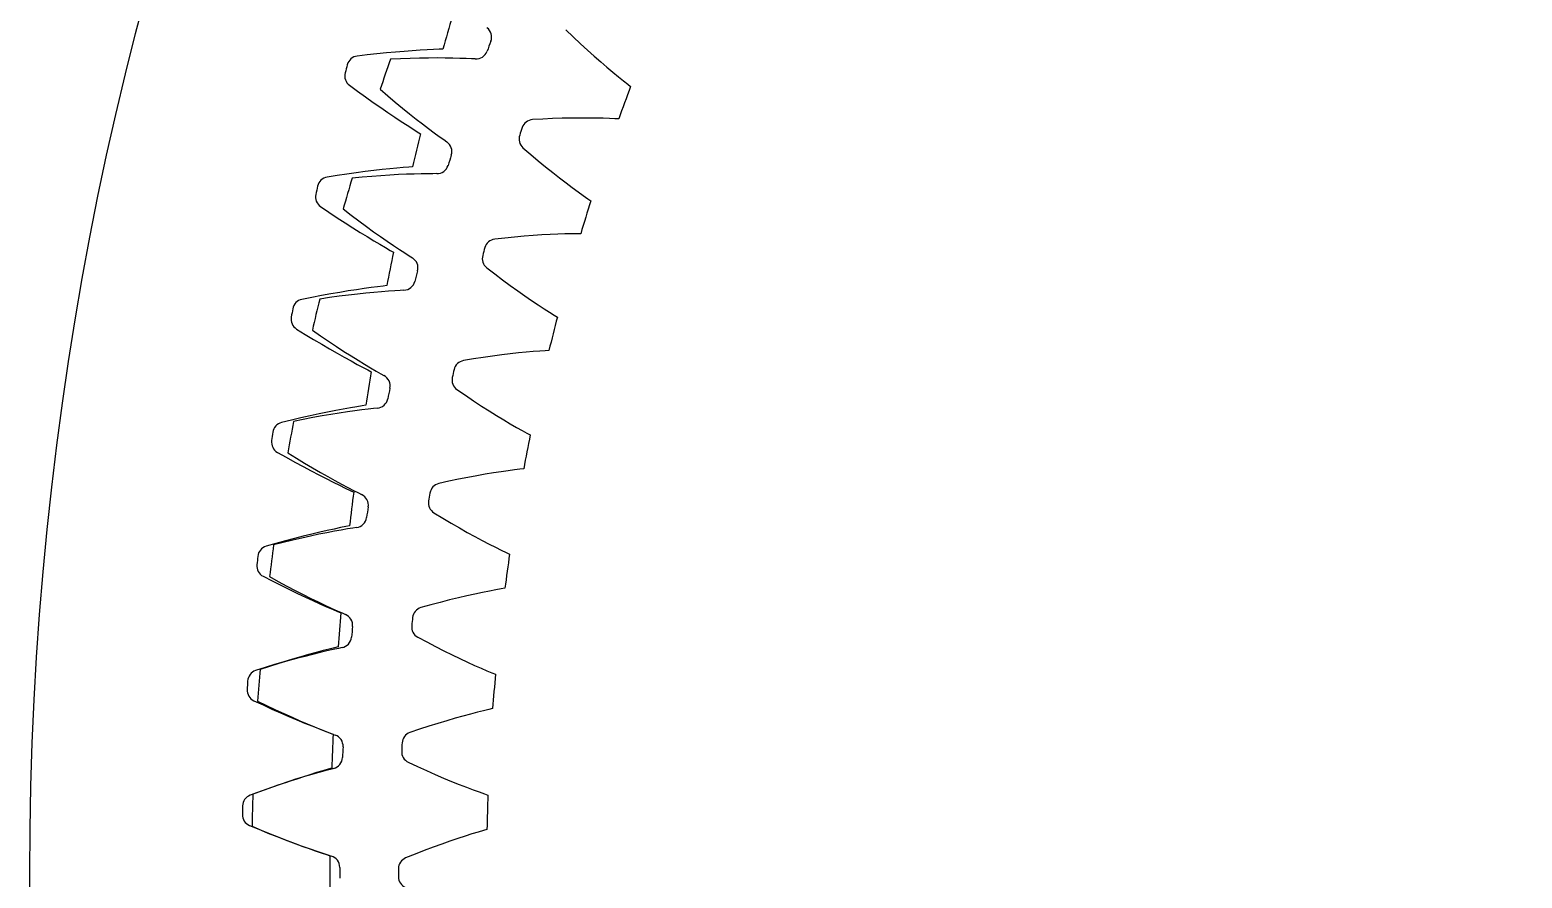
# Model space of a CAD drawing. Header units: millimetres. Extents: x -128 to 128, y -128 to 128.
# Drawn here: x -128.5 to -71.3, y -0.2 to 32.3 of the extents above; entities that cross this region are included whole.
import ezdxf

# ---------------------------------------------------------------- set-up
doc = ezdxf.new("R2010")
doc.units = ezdxf.units.MM

msp = doc.modelspace()

# ---------------------------------------------------------------- linework, layer by layer
at = {"layer": 'fixed_ring'}
for p, q in [((-113.843994, 31.459206), (-114.158617, 31.435799)), ((-113.548355, 31.478894), (-113.843994, 31.459206)), ((-113.274762, 31.495082), (-113.548355, 31.478894)), ((-113.028034, 31.507972), (-113.274762, 31.495082)), ((-112.817235, 31.517678), (-113.028034, 31.507972)), ((-112.673255, 31.523604), (-112.817235, 31.517678)), ((-115.571177, 31.300773), (-115.956753, 31.256751)), ((-115.197485, 31.341134), (-115.571177, 31.300773)), ((-114.836786, 31.376965), (-115.197485, 31.341134)), ((-114.490081, 31.408454), (-114.836786, 31.376965)), ((-114.158617, 31.435799), (-114.490081, 31.408454)), ((-116.25218, 30.139404), (-115.938749, 29.910564)), ((-115.938749, 29.910564), (-115.633839, 29.69078)), ((-115.633839, 29.69078), (-115.337986, 29.481356)), ((-115.337986, 29.481356), (-115.052152, 29.282624)), ((-115.052152, 29.282624), (-114.777519, 29.095027)), ((-114.777519, 29.095027), (-114.515579, 28.919175)), ((-114.515579, 28.919175), (-114.268305, 28.755941)), ((-114.268305, 28.755941), (-114.038466, 28.606646)), ((-114.038466, 28.606646), (-113.830351, 28.473495)), ((-113.830351, 28.473495), (-113.651897, 28.36087)), ((-113.651897, 28.36087), (-113.529661, 28.284557)), ((-115.318141, 26.872397), (-115.648256, 26.831896)), ((-115.004697, 26.908294), (-115.318141, 26.872397)), ((-114.710074, 26.93972), (-115.004697, 26.908294)), ((-114.437342, 26.966772), (-114.710074, 26.93972)), ((-114.191321, 26.989461), (-114.437342, 26.966772)), ((-113.981075, 27.00754), (-114.191321, 26.989461)), ((-113.837444, 27.019185), (-113.981075, 27.00754)), ((-116.724216, 26.68132), (-117.107736, 26.622003)), ((-116.352424, 26.736505), (-116.724216, 26.68132)), ((-115.993434, 26.786648), (-116.352424, 26.736505)), ((-115.648256, 26.831896), (-115.993434, 26.786648)), ((-117.358508, 25.493794), (-117.036228, 25.277596)), ((-117.036228, 25.277596), (-116.722821, 25.070108)), ((-116.722821, 25.070108), (-116.418875, 24.872612)), ((-116.418875, 24.872612), (-116.125366, 24.6854)), ((-116.125366, 24.6854), (-115.843492, 24.50887)), ((-115.843492, 24.50887), (-115.574768, 24.343572)), ((-115.574768, 24.343572), (-115.3212, 24.190297)), ((-115.3212, 24.190297), (-115.085608, 24.050257)), ((-115.085608, 24.050257), (-114.872364, 23.925486)), ((-114.872364, 23.925486), (-114.689572, 23.820045)), ((-114.689572, 23.820045), (-114.564399, 23.748651)), ((-115.983554, 22.314835), (-116.295323, 22.266504)), ((-115.690413, 22.357949), (-115.983554, 22.314835)), ((-115.418972, 22.395822), (-115.690413, 22.357949)), ((-115.174048, 22.428274), (-115.418972, 22.395822)), ((-114.964686, 22.454697), (-115.174048, 22.428274)), ((-114.821632, 22.472044), (-114.964686, 22.454697)), ((-117.69269, 22.019677), (-118.073549, 21.94516)), ((-117.323386, 22.0896), (-117.69269, 22.019677)), ((-116.966673, 22.153976), (-117.323386, 22.0896)), ((-116.623566, 22.212911), (-116.966673, 22.153976)), ((-116.295323, 22.266504), (-116.623566, 22.212911)), ((-118.279269, 20.807873), (-117.948648, 20.604658)), ((-117.948648, 20.604658), (-117.62724, 20.409795)), ((-117.62724, 20.409795), (-117.315682, 20.224539)), ((-117.315682, 20.224539), (-117.014963, 20.049144)), ((-117.014963, 20.049144), (-116.726293, 19.88396)), ((-116.726293, 19.88396), (-116.45121, 19.729475)), ((-116.45121, 19.729475), (-116.191749, 19.586403)), ((-116.191749, 19.586403), (-115.950775, 19.45584)), ((-115.950775, 19.45584), (-115.732739, 19.339645)), ((-115.732739, 19.339645), (-115.545901, 19.241555)), ((-115.545901, 19.241555), (-115.417988, 19.175194)), ((-116.487822, 17.740825), (-116.779017, 17.68609)), ((-116.218101, 17.78946), (-116.487822, 17.740825)), ((-115.974661, 17.831624), (-116.218101, 17.78946)), ((-115.766516, 17.866349), (-115.974661, 17.831624)), ((-115.624264, 17.889369), (-115.766516, 17.866349)), ((-118.475067, 17.323217), (-118.852663, 17.233617)), ((-118.108835, 17.407767), (-118.475067, 17.323217)), ((-117.754964, 17.486274), (-118.108835, 17.407767)), ((-117.414471, 17.558803), (-117.754964, 17.486274)), ((-117.088618, 17.625403), (-117.414471, 17.558803)), ((-116.779017, 17.68609), (-117.088618, 17.625403)), ((-119.013005, 16.089051), (-118.674566, 15.899141)), ((-118.674566, 15.899141), (-118.345666, 15.71721)), ((-118.345666, 15.71721), (-118.026989, 15.544486)), ((-118.026989, 15.544486), (-117.719534, 15.381186)), ((-117.719534, 15.381186), (-117.424526, 15.227609)), ((-117.424526, 15.227609), (-117.143519, 15.084183)), ((-117.143519, 15.084183), (-116.878574, 14.951539)), ((-116.878574, 14.951539), (-116.6326, 14.83066)), ((-116.6326, 14.83066), (-116.410117, 14.723225)), ((-116.410117, 14.723225), (-116.219527, 14.63264)), ((-116.219527, 14.63264), (-116.089077, 14.571417)), ((-116.833466, 13.154969), (-117.10104, 13.095649)), ((-116.591894, 13.206778), (-116.833466, 13.154969)), ((-116.385294, 13.249751), (-116.591894, 13.206778)), ((-116.24407, 13.278408), (-116.385294, 13.249751)), ((-119.070111, 12.599366), (-119.443846, 12.494824)), ((-118.70753, 12.698409), (-119.070111, 12.599366)), ((-118.35706, 12.790922), (-118.70753, 12.698409)), ((-118.01972, 12.876931), (-118.35706, 12.790922)), ((-117.696772, 12.956433), (-118.01972, 12.876931)), ((-117.389828, 13.029381), (-117.696772, 12.956433)), ((-117.10104, 13.095649), (-117.389828, 13.029381)), ((-119.558558, 11.344789), (-119.212836, 11.168484)), ((-119.212836, 11.168484), (-118.876963, 10.999773)), ((-118.876963, 10.999773), (-118.551671, 10.839855)), ((-118.551671, 10.839855), (-118.237967, 10.688907)), ((-118.237967, 10.688907), (-117.937086, 10.54718)), ((-117.937086, 10.54718), (-117.650599, 10.415039)), ((-117.650599, 10.415039), (-117.380591, 10.293033)), ((-117.380591, 10.293033), (-117.130006, 10.182029)), ((-117.130006, 10.182029), (-116.903427, 10.083524)), ((-116.903427, 10.083524), (-116.709386, 10.000588)), ((-116.709386, 10.000588), (-116.576605, 9.9446)), ((-116.820043, 8.612202), (-117.024772, 8.561049)), ((-116.680071, 8.646451), (-116.820043, 8.612202)), ((-118.772009, 8.075345), (-119.118524, 7.968972)), ((-118.438355, 8.174697), (-118.772009, 8.075345)), ((-118.118823, 8.266976), (-118.438355, 8.174697)), ((-117.815022, 8.352069), (-118.118823, 8.266976)), ((-117.529097, 8.429766), (-117.815022, 8.352069)), ((-117.264093, 8.499677), (-117.529097, 8.429766)), ((-117.024772, 8.561049), (-117.264093, 8.499677)), ((-119.476881, 7.855592), (-119.846164, 7.736275)), ((-119.118524, 7.968972), (-119.476881, 7.855592)), ((-119.915064, 6.582588), (-119.562606, 6.420167)), ((-119.562606, 6.420167), (-119.220291, 6.264942)), ((-119.220291, 6.264942), (-118.888899, 6.118084)), ((-118.888899, 6.118084), (-118.569442, 5.979727)), ((-118.569442, 5.979727), (-118.263164, 5.850074)), ((-118.263164, 5.850074), (-117.97165, 5.729427)), ((-117.97165, 5.729427), (-117.697004, 5.618252)), ((-117.697004, 5.618252), (-117.442204, 5.517298)), ((-117.442204, 5.517298), (-117.211889, 5.427879)), ((-117.211889, 5.427879), (-117.014704, 5.352723)), ((-117.014704, 5.352723), (-116.879802, 5.302058)), ((-118.669715, 3.459538), (-118.999155, 3.347)), ((-118.354105, 3.564447), (-118.669715, 3.459538)), ((-118.053927, 3.661552), (-118.354105, 3.564447)), ((-117.771316, 3.750555), (-118.053927, 3.661552)), ((-117.509301, 3.830946), (-117.771316, 3.750555)), ((-117.272609, 3.901783), (-117.509301, 3.830946)), ((-117.070076, 3.961035), (-117.272609, 3.901783)), ((-116.931576, 4.000822), (-117.070076, 3.961035)), ((-119.694733, 3.099397), (-120.058981, 2.965493)), ((-119.341167, 3.226934), (-119.694733, 3.099397)), ((-118.999155, 3.347), (-119.341167, 3.226934)), ((-120.081959, 1.809979), (-119.723323, 1.661699)), ((-119.723323, 1.661699), (-119.375107, 1.520206)), ((-119.375107, 1.520206), (-119.038139, 1.386638)), ((-119.038139, 1.386638), (-118.713434, 1.261091)), ((-118.713434, 1.261091), (-118.402243, 1.143717)), ((-118.402243, 1.143717), (-118.106163, 1.034756)), ((-118.106163, 1.034756), (-117.827315, 0.934588)), ((-117.827315, 0.934588), (-117.568703, 0.843843)), ((-117.568703, 0.843843), (-117.335015, 0.763652)), ((-117.335015, 0.763652), (-117.134997, 0.696395)), ((-117.134997, 0.696395), (-116.998188, 0.651133))]:
    msp.add_line(p, q, dxfattribs=at)
for centre, radius, start, end in [((0, 0), 117, 163.731767, 164.369499), ((0, 0), 120.375, 165.112982, 165.266765), ((-115.899635, 30.81039), 0.45, 97.29207, 165.112982), ((-115.981913, 30.499204), 0.45, 165.266765, 233.087677), ((0, 0), 117, 166.010248, 166.64798), ((-117.032919, 26.178266), 0.45, 99.570551, 167.391463), ((-117.10276, 25.864054), 0.45, 167.545246, 235.366158), ((0, 0), 120.375, 167.391463, 167.545246), ((0, 0), 117, 168.288729, 168.926461), ((-117.981149, 21.504748), 0.45, 101.849032, 169.669944), ((-118.038443, 21.188009), 0.45, 169.823727, 237.644639), ((0, 0), 120.375, 169.669944, 169.823727), ((0, 0), 117, 170.56721, 171.204942), ((-118.742826, 16.797227), 0.45, 104.127513, 171.948425), ((0, 0), 120.375, 171.948425, 172.102208), ((-118.787482, 16.47846), 0.45, 172.102208, 239.92312), ((0, 0), 117, 172.845691, 173.483423), ((0, 0), 120.375, 174.226906, 174.380689), ((-119.316747, 12.063146), 0.45, 106.405994, 174.226906), ((-119.348695, 11.742856), 0.45, 174.380689, 242.201601), ((0, 0), 117, 175.124172, 175.761904), ((-119.702004, 7.309991), 0.45, 108.684475, 176.505387), ((-119.721192, 6.988684), 0.45, 176.65917, 244.480082), ((0, 0), 120.375, 176.505387, 176.65917), ((0, 0), 117, 177.402653, 178.040385), ((-119.897987, 2.545277), 0.45, 110.962956, 178.783868), ((0, 0), 120.375, 178.783868, 178.937651), ((-119.904386, 2.223461), 0.45, 178.937651, 246.758563), ((0, 0), 117, 179.681134, 180.318866)]:
    msp.add_arc(centre, radius, start, end, dxfattribs=at)
at = {"layer": 'outer'}
msp.add_circle((0, 0), 128.494929, dxfattribs=at)
at = {"layer": 'thin_ring_external'}
for p, q in [((-114.295002, 31.153841), (-114.678599, 31.135918)), ((-113.923986, 31.167138), (-114.295002, 31.153841)), ((-113.566344, 31.176097), (-113.923986, 31.167138)), ((-113.223037, 31.181038), (-113.566344, 31.176097)), ((-112.89526, 31.182314), (-113.223037, 31.181038)), ((-112.584551, 31.180333), (-112.89526, 31.182314)), ((-112.292975, 31.175565), (-112.584551, 31.180333)), ((-112.023489, 31.168581), (-112.292975, 31.175565)), ((-111.780761, 31.16011), (-112.023489, 31.168581)), ((-111.573612, 31.151202), (-111.780761, 31.16011)), ((-111.431471, 31.146351), (-111.573612, 31.151202)), ((-115.076378, 29.982279), (-114.785347, 29.731742)), ((-114.785347, 29.731742), (-114.501372, 29.492602)), ((-114.501372, 29.492602), (-114.225256, 29.26512)), ((-114.225256, 29.26512), (-113.957951, 29.049639)), ((-113.957951, 29.049639), (-113.700619, 28.846614)), ((-113.700619, 28.846614), (-113.454718, 28.656674)), ((-113.454718, 28.656674), (-113.222167, 28.480721)), ((-113.222167, 28.480721), (-113.005646, 28.320128)), ((-113.005646, 28.320128), (-112.809281, 28.177197)), ((-112.809281, 28.177197), (-112.640664, 28.05654)), ((-112.640664, 28.05654), (-112.52574, 27.972754)), ((-115.770886, 26.617572), (-116.153067, 26.580086)), ((-115.401033, 26.649796), (-115.770886, 26.617572)), ((-115.044315, 26.677006), (-115.401033, 26.649796)), ((-114.701708, 26.699469), (-115.044315, 26.677006)), ((-114.374424, 26.71748), (-114.701708, 26.699469)), ((-114.064019, 26.731366), (-114.374424, 26.71748)), ((-113.77258, 26.741493), (-114.064019, 26.731366)), ((-113.503088, 26.748278), (-113.77258, 26.741493)), ((-113.260245, 26.752212), (-113.503088, 26.748278)), ((-113.052911, 26.753893), (-113.260245, 26.752212)), ((-112.910708, 26.756306), (-113.052911, 26.753893)), ((-116.491422, 25.407641), (-116.187978, 25.172291)), ((-116.187978, 25.172291), (-115.892163, 24.947963)), ((-115.892163, 24.947963), (-115.604792, 24.734877)), ((-115.604792, 24.734877), (-115.326833, 24.533325)), ((-115.326833, 24.533325), (-115.05947, 24.343705)), ((-115.05947, 24.343705), (-114.804191, 24.166569)), ((-114.804191, 24.166569), (-114.56296, 24.002719)), ((-114.56296, 24.002719), (-114.338521, 23.853391)), ((-114.338521, 23.853391), (-114.135114, 23.720674)), ((-114.135114, 23.720674), (-113.960556, 23.608783)), ((-113.960556, 23.608783), (-113.841503, 23.530975)), ((-114.163857, 22.296457), (-114.305751, 22.286786)), ((-117.01322, 22.011862), (-117.392989, 21.95491)), ((-116.645495, 22.062928), (-117.01322, 22.011862)), ((-116.290631, 22.108316), (-116.645495, 22.062928)), ((-115.949618, 22.148244), (-116.290631, 22.108316)), ((-115.623681, 22.182943), (-115.949618, 22.148244)), ((-115.31439, 22.212661), (-115.623681, 22.182943)), ((-115.023848, 22.237655), (-115.31439, 22.212661)), ((-114.755055, 22.258192), (-115.023848, 22.237655)), ((-114.512729, 22.274521), (-114.755055, 22.258192)), ((-114.305751, 22.286786), (-114.512729, 22.274521)), ((-117.671037, 20.766718), (-117.355971, 20.547169)), ((-117.355971, 20.547169), (-117.049088, 20.338238)), ((-117.049088, 20.338238), (-116.751211, 20.140103)), ((-116.751211, 20.140103), (-116.463324, 19.953007)), ((-116.463324, 19.953007), (-116.186627, 19.777285)), ((-116.186627, 19.777285), (-115.922637, 19.613415)), ((-115.922637, 19.613415), (-115.673354, 19.462097)), ((-115.673354, 19.462097), (-115.441583, 19.324423)), ((-115.441583, 19.324423), (-115.231664, 19.202265)), ((-115.231664, 19.202265), (-115.051621, 19.099434)), ((-115.051621, 19.099434), (-114.928751, 19.027806)), ((-115.534945, 17.738718), (-115.776121, 17.710037)), ((-115.328864, 17.761535), (-115.534945, 17.738718)), ((-115.187649, 17.778438), (-115.328864, 17.761535)), ((-118.018763, 17.348724), (-118.395129, 17.272456)), ((-117.654125, 17.418501), (-118.018763, 17.348724)), ((-117.302042, 17.481949), (-117.654125, 17.418501)), ((-116.963513, 17.539237), (-117.302042, 17.481949)), ((-116.639773, 17.590534), (-116.963513, 17.539237)), ((-116.332402, 17.636005), (-116.639773, 17.590534)), ((-116.043515, 17.675802), (-116.332402, 17.636005)), ((-115.776121, 17.710037), (-116.043515, 17.675802)), ((-118.612144, 16.071616), (-118.286279, 15.868441)), ((-118.286279, 15.868441), (-117.969128, 15.675452)), ((-117.969128, 15.675452), (-117.661523, 15.492785)), ((-117.661523, 15.492785), (-117.364458, 15.320633)), ((-117.364458, 15.320633), (-117.07915, 15.15927)), ((-117.07915, 15.15927), (-116.807137, 15.009093)), ((-116.807137, 15.009093), (-116.550452, 14.8707)), ((-116.550452, 14.8707), (-116.311954, 14.745041)), ((-116.311954, 14.745041), (-116.096072, 14.63376)), ((-116.096072, 14.63376), (-115.911012, 14.540256)), ((-115.911012, 14.540256), (-115.784645, 14.474996)), ((-116.324227, 13.156636), (-116.563625, 13.115678)), ((-116.11958, 13.189947), (-116.324227, 13.156636)), ((-115.979412, 13.214038), (-116.11958, 13.189947)), ((-118.784892, 12.640326), (-119.156873, 12.54494)), ((-118.424293, 12.728631), (-118.784892, 12.640326)), ((-118.075909, 12.809974), (-118.424293, 12.728631)), ((-117.740746, 12.884472), (-118.075909, 12.809974)), ((-117.420047, 12.952232), (-117.740746, 12.884472)), ((-117.1154, 13.013339), (-117.420047, 12.952232)), ((-116.828922, 13.067835), (-117.1154, 13.013339)), ((-116.563625, 13.115678), (-116.828922, 13.067835)), ((-119.312289, 11.334586), (-118.976475, 11.148315)), ((-118.976475, 11.148315), (-118.649884, 10.971771)), ((-118.649884, 10.971771), (-118.333353, 10.805049)), ((-118.333353, 10.805049), (-118.027885, 10.64829)), ((-118.027885, 10.64829), (-117.734709, 10.501705)), ((-117.734709, 10.501705), (-117.455383, 10.365613)), ((-117.455383, 10.365613), (-117.191967, 10.240507)), ((-117.191967, 10.240507), (-116.947364, 10.12719)), ((-116.947364, 10.12719), (-116.726081, 10.027078)), ((-116.726081, 10.027078), (-116.536489, 9.943145)), ((-116.536489, 9.943145), (-116.406955, 9.884422)), ((-116.675837, 8.583947), (-116.878516, 8.540231)), ((-116.537082, 8.615164), (-116.675837, 8.583947)), ((-118.953988, 8.005553), (-119.309608, 7.898951)), ((-118.610212, 8.104578), (-118.953988, 8.005553)), ((-118.27929, 8.196094), (-118.610212, 8.104578)), ((-117.96247, 8.28014), (-118.27929, 8.196094)), ((-117.66134, 8.356722), (-117.96247, 8.28014)), ((-117.378018, 8.425775), (-117.66134, 8.356722)), ((-117.11551, 8.487102), (-117.378018, 8.425775)), ((-116.878516, 8.540231), (-117.11551, 8.487102)), ((-119.309608, 7.898951), (-119.676233, 7.784696)), ((-119.769645, 6.567985), (-119.424759, 6.399104)), ((-119.424759, 6.399104), (-119.089578, 6.239466)), ((-119.089578, 6.239466), (-118.764947, 6.089124)), ((-118.764947, 6.089124), (-118.451874, 5.948166)), ((-118.451874, 5.948166), (-118.151596, 5.816742)), ((-118.151596, 5.816742), (-117.865685, 5.695091)), ((-117.865685, 5.695091), (-117.596225, 5.583598)), ((-117.596225, 5.583598), (-117.346155, 5.482918)), ((-117.346155, 5.482918), (-117.120049, 5.394235)), ((-117.120049, 5.394235), (-116.926418, 5.320093)), ((-116.926418, 5.320093), (-116.794054, 5.26806)), ((-118.577741, 3.486332), (-118.903558, 3.378039)), ((-118.265625, 3.586446), (-118.577741, 3.486332)), ((-117.968798, 3.678304), (-118.265625, 3.586446)), ((-117.689372, 3.761733), (-117.968798, 3.678304)), ((-117.430338, 3.836384), (-117.689372, 3.761733)), ((-117.196366, 3.901544), (-117.430338, 3.836384)), ((-116.996183, 3.955553), (-117.196366, 3.901544)), ((-116.859203, 3.993814), (-116.996183, 3.955553)), ((-119.591543, 3.136969), (-119.951855, 3.004142)), ((-119.241829, 3.261589), (-119.591543, 3.136969)), ((-118.903558, 3.378039), (-119.241829, 3.261589)), ((-119.98302, 1.784249), (-119.629959, 1.633198)), ((-119.629959, 1.633198), (-119.287065, 1.490883)), ((-119.287065, 1.490883), (-118.955181, 1.357313)), ((-118.955181, 1.357313), (-118.635319, 1.232525)), ((-118.635319, 1.232525), (-118.328722, 1.116605)), ((-118.328722, 1.116605), (-118.036973, 1.00971)), ((-118.036973, 1.00971), (-117.762171, 0.912122)), ((-117.762171, 0.912122), (-117.507286, 0.824342)), ((-117.507286, 0.824342), (-117.276947, 0.74732)), ((-117.276947, 0.74732), (-117.079783, 0.683161)), ((-117.079783, 0.683161), (-116.944935, 0.637955))]:
    msp.add_line(p, q, dxfattribs=at)
for centre, radius, start, end in [((-111.257315, 31.983386), 0.45, 339.381555, 52.743515), ((-26.25, 0), 90.375, 159.381555, 159.642836), ((-26.25, 0), 93.75, 160.602714, 161.348506), ((-111.402282, 31.595403), 0.45, 266.280875, 339.642836), ((-112.779519, 27.601141), 0.45, 342.308384, 55.670344), ((-26.25, 0), 90.375, 162.308384, 162.569665), ((-112.904486, 27.206263), 0.45, 269.207705, 342.569665), ((-26.25, 0), 93.75, 163.529543, 164.275335), ((-114.075977, 23.146889), 0.45, 345.235213, 58.597173), ((-26.25, 0), 90.375, 165.235213, 165.496494), ((-114.180618, 22.746144), 0.45, 272.134534, 345.496494), ((-26.25, 0), 93.75, 166.456372, 167.202165), ((-115.143307, 18.632248), 0.45, 348.162042, 61.524003), ((-26.25, 0), 90.375, 168.162042, 168.423323), ((-115.227349, 18.226684), 0.45, 275.061363, 348.423323), ((-26.25, 0), 93.75, 169.383201, 170.128994), ((-115.978724, 14.068999), 0.45, 351.088872, 64.450832), ((-26.25, 0), 90.375, 171.088872, 171.350153), ((-116.041948, 13.659672), 0.45, 277.988193, 351.350153), ((-26.25, 0), 93.75, 172.310031, 173.055823), ((-116.580049, 9.469044), 0.45, 354.015701, 67.377661), ((-26.25, 0), 90.375, 174.015701, 174.276982), ((-116.622291, 9.057023), 0.45, 280.915022, 354.276982), ((-26.25, 0), 93.75, 175.23686, 175.982652), ((-116.945714, 4.844387), 0.45, 356.94253, 70.30449), ((-26.25, 0), 90.375, 176.94253, 177.203811), ((-116.966862, 4.430746), 0.45, 283.841851, 357.203811), ((-26.25, 0), 93.75, 178.163689, 178.909482), ((-117.074764, 0.20709), 0.45, 359.86936, 73.23132), ((-26.25, 0), 90.375, 179.86936, 180.13064)]:
    msp.add_arc(centre, radius, start, end, dxfattribs=at)
at = {"layer": 'thin_ring_internal'}
for p, q in [((-107.964608, 32.257802), (-107.682436, 31.988003)), ((-107.682436, 31.988003), (-107.407186, 31.729188)), ((-107.407186, 31.729188), (-107.139156, 31.482951)), ((-107.139156, 31.482951), (-106.879307, 31.249671)), ((-106.879307, 31.249671), (-106.628806, 31.029851)), ((-106.628806, 31.029851), (-106.389114, 30.82418)), ((-106.389114, 30.82418), (-106.162146, 30.633642)), ((-106.162146, 30.633642), (-105.95057, 30.459731)), ((-105.95057, 30.459731), (-105.758475, 30.304949)), ((-105.758475, 30.304949), (-105.593361, 30.17429)), ((-105.593361, 30.17429), (-105.48005, 30.085906)), ((-108.848241, 28.844491), (-109.238099, 28.82392)), ((-108.470793, 28.861245), (-108.848241, 28.844491)), ((-108.10702, 28.873172), (-108.470793, 28.861245)), ((-107.757899, 28.880609), (-108.10702, 28.873172)), ((-107.424641, 28.883936), (-107.757899, 28.880609)), ((-107.108804, 28.883583), (-107.424641, 28.883936)), ((-106.812482, 28.880054), (-107.108804, 28.883583)), ((-106.538672, 28.873954), (-106.812482, 28.880054)), ((-106.292104, 28.866054), (-106.538672, 28.873954)), ((-106.081723, 28.857456), (-106.292104, 28.866054)), ((-105.938182, 28.850584), (-106.081723, 28.857456)), ((-109.604247, 27.747297), (-109.307763, 27.493309)), ((-109.307763, 27.493309), (-109.01879, 27.249912)), ((-109.01879, 27.249912), (-108.737713, 27.018679)), ((-108.737713, 27.018679), (-108.465513, 26.799937)), ((-108.465513, 26.799937), (-108.20338, 26.594125)), ((-108.20338, 26.594125), (-107.952815, 26.40185)), ((-107.952815, 26.40185), (-107.715781, 26.223991)), ((-107.715781, 26.223991), (-107.495023, 26.061894)), ((-107.495023, 26.061894), (-107.294762, 25.917832)), ((-107.294762, 25.917832), (-107.12276, 25.796385)), ((-107.12276, 25.796385), (-107.004791, 25.714321)), ((-110.300163, 24.290824), (-110.688316, 24.248994)), ((-109.924193, 24.328166), (-110.300163, 24.290824)), ((-109.561615, 24.35994), (-109.924193, 24.328166)), ((-109.21342, 24.386431), (-109.561615, 24.35994)), ((-108.880841, 24.407952), (-109.21342, 24.386431)), ((-108.565457, 24.424847), (-108.880841, 24.407952)), ((-108.269384, 24.437506), (-108.565457, 24.424847)), ((-107.995649, 24.446367), (-108.269384, 24.437506)), ((-107.749018, 24.451943), (-107.995649, 24.446367)), ((-107.538481, 24.454848), (-107.749018, 24.451943)), ((-107.394779, 24.455824), (-107.538481, 24.454848)), ((-110.995124, 23.153982), (-110.685212, 22.916564)), ((-110.685212, 22.916564), (-110.383379, 22.689311)), ((-110.383379, 22.689311), (-110.090094, 22.473773)), ((-110.090094, 22.473773), (-109.806354, 22.270222)), ((-109.806354, 22.270222), (-109.533374, 22.079031)), ((-109.533374, 22.079031), (-109.272682, 21.900727)), ((-109.272682, 21.900727), (-109.026289, 21.736077)), ((-109.026289, 21.736077), (-108.797009, 21.586277)), ((-108.797009, 21.586277), (-108.58918, 21.453367)), ((-108.58918, 21.453367), (-108.410802, 21.341494)), ((-108.410802, 21.341494), (-108.288527, 21.265994)), ((-111.501246, 19.664664), (-111.886536, 19.6017)), ((-111.127877, 19.722481), (-111.501246, 19.664664)), ((-110.767575, 19.774008), (-111.127877, 19.722481)), ((-110.421347, 19.819474), (-110.767575, 19.774008)), ((-110.090439, 19.859125), (-110.421347, 19.819474)), ((-109.776448, 19.893218), (-110.090439, 19.859125)), ((-109.481508, 19.922026), (-109.776448, 19.893218)), ((-109.208666, 19.945822), (-109.481508, 19.922026)), ((-108.962707, 19.964859), (-109.208666, 19.945822)), ((-108.752643, 19.979256), (-108.962707, 19.964859)), ((-108.609208, 19.988078), (-108.752643, 19.979256)), ((-112.133088, 18.491567), (-111.810674, 18.271428)), ((-111.810674, 18.271428), (-111.496881, 18.060996)), ((-111.496881, 18.060996), (-111.192263, 17.861796)), ((-111.192263, 17.861796), (-110.897831, 17.674043)), ((-110.897831, 17.674043), (-110.614818, 17.498045)), ((-110.614818, 17.498045), (-110.344778, 17.334243)), ((-110.344778, 17.334243), (-110.089761, 17.183294)), ((-110.089761, 17.183294), (-109.852642, 17.046239)), ((-109.852642, 17.046239), (-109.637865, 16.924876)), ((-109.637865, 16.924876), (-109.453644, 16.822911)), ((-109.453644, 16.822911), (-109.327429, 16.754202)), ((-109.720584, 15.444039), (-109.929549, 15.418191)), ((-109.577846, 15.460681), (-109.720584, 15.444039)), ((-112.447907, 14.979817), (-112.829183, 14.895906)), ((-112.078252, 15.057937), (-112.447907, 14.979817)), ((-111.721301, 15.129063), (-112.078252, 15.057937)), ((-111.378072, 15.193369), (-111.721301, 15.129063)), ((-111.049824, 15.251031), (-111.378072, 15.193369)), ((-110.738163, 15.30222), (-111.049824, 15.251031)), ((-110.445237, 15.347091), (-110.738163, 15.30222)), ((-110.174101, 15.385752), (-110.445237, 15.347091)), ((-109.929549, 15.418191), (-110.174101, 15.385752)), ((-113.014744, 13.773966), (-112.680789, 13.571762)), ((-112.680789, 13.571762), (-112.355973, 13.378781)), ((-112.355973, 13.378781), (-112.040931, 13.196512)), ((-112.040931, 13.196512), (-111.736686, 13.025119)), ((-111.736686, 13.025119), (-111.444483, 12.864838)), ((-111.444483, 12.864838), (-111.165901, 12.716027)), ((-111.165901, 12.716027), (-110.903022, 12.57923)), ((-110.903022, 12.57923), (-110.658772, 12.455328)), ((-110.658772, 12.455328), (-110.437688, 12.345875)), ((-110.437688, 12.345875), (-110.248174, 12.254122)), ((-110.248174, 12.254122), (-110.118395, 12.192408)), ((-110.439416, 10.86273), (-110.646658, 10.82551)), ((-110.2978, 10.887142), (-110.439416, 10.86273)), ((-112.772481, 10.348454), (-113.137318, 10.250264)), ((-112.419947, 10.438967), (-112.772481, 10.348454)), ((-112.080742, 10.52192), (-112.419947, 10.438967)), ((-111.756133, 10.597421), (-112.080742, 10.52192)), ((-111.447732, 10.665554), (-111.756133, 10.597421)), ((-111.157694, 10.726354), (-111.447732, 10.665554)), ((-110.889073, 10.779764), (-111.157694, 10.726354)), ((-110.646658, 10.82551), (-110.889073, 10.779764)), ((-113.137318, 10.250264), (-113.513443, 10.145657)), ((-113.637459, 9.015258), (-113.292961, 8.831592)), ((-113.292961, 8.831592), (-112.95809, 8.656637)), ((-112.95809, 8.656637), (-112.633566, 8.491845)), ((-112.633566, 8.491845), (-112.320414, 8.337322)), ((-112.320414, 8.337322), (-112.019895, 8.193238)), ((-112.019895, 8.193238), (-111.733602, 8.059861)), ((-111.733602, 8.059861), (-111.463645, 7.937624)), ((-111.463645, 7.937624), (-111.212994, 7.827245)), ((-111.212994, 7.827245), (-110.986262, 7.730029)), ((-110.986262, 7.730029), (-110.79202, 7.648762)), ((-110.79202, 7.648762), (-110.659065, 7.594227)), ((-112.861429, 5.717716), (-113.208494, 5.608088)), ((-112.52726, 5.81907), (-112.861429, 5.717716)), ((-112.207257, 5.912185), (-112.52726, 5.81907)), ((-111.903038, 5.997057), (-112.207257, 5.912185)), ((-111.616752, 6.073606), (-111.903038, 5.997057)), ((-111.35145, 6.141605), (-111.616752, 6.073606)), ((-111.111894, 6.200521), (-111.35145, 6.141605)), ((-110.906994, 6.249003), (-111.111894, 6.200521)), ((-110.766922, 6.281112), (-110.906994, 6.249003)), ((-113.567424, 5.49012), (-113.937276, 5.36513)), ((-113.208494, 5.608088), (-113.567424, 5.49012)), ((-113.999376, 4.229645), (-113.645362, 4.065066)), ((-113.645362, 4.065066), (-113.301437, 3.908659)), ((-113.301437, 3.908659), (-112.968397, 3.761835)), ((-112.968397, 3.761835), (-112.647275, 3.624643)), ((-112.647275, 3.624643), (-112.339336, 3.497185)), ((-112.339336, 3.497185), (-112.046186, 3.379642)), ((-112.046186, 3.379642), (-111.769956, 3.272329)), ((-111.769956, 3.272329), (-111.513652, 3.175803)), ((-111.513652, 3.175803), (-111.28195, 3.091114)), ((-111.28195, 3.091114), (-111.08356, 3.020576)), ((-111.08356, 3.020576), (-110.947825, 2.973382)), ((-112.401852, 1.209304), (-112.716292, 1.098853)), ((-112.102721, 1.310663), (-112.401852, 1.209304)), ((-111.821043, 1.402731), (-112.102721, 1.310663)), ((-111.55985, 1.485117), (-111.821043, 1.402731)), ((-111.323869, 1.557027), (-111.55985, 1.485117)), ((-111.121923, 1.616626), (-111.323869, 1.557027)), ((-110.983813, 1.656336), (-111.121923, 1.616626)), ((-113.736941, 0.713592), (-114.099415, 0.568591)), ((-113.384988, 0.850984), (-113.736941, 0.713592)), ((-113.044427, 0.979402), (-113.384988, 0.850984)), ((-112.716292, 1.098853), (-113.044427, 0.979402))]:
    msp.add_line(p, q, dxfattribs=at)
for centre, radius, start, end in [((-26.25, 0), 84.75, 159.206805, 160.097543), ((-109.206391, 28.375039), 0.45, 94.040521, 161.116868), ((-109.305446, 28.083776), 0.45, 161.317915, 228.394261), ((-26.25, 0), 88.125, 161.116868, 161.317915), ((-26.25, 0), 84.75, 162.337239, 163.227978), ((-110.632142, 23.802514), 0.45, 97.170956, 164.247303), ((-110.715144, 23.506277), 0.45, 164.44835, 231.524696), ((-26.25, 0), 88.125, 164.247303, 164.44835), ((-26.25, 0), 84.75, 165.467674, 166.358413), ((-111.806064, 19.158954), 0.45, 100.301391, 167.377737), ((-111.872765, 18.858626), 0.45, 167.578784, 234.655131), ((-26.25, 0), 88.125, 167.377737, 167.578784), ((-26.25, 0), 84.75, 168.598109, 169.488848), ((-112.724653, 14.458215), 0.45, 103.431826, 170.508172), ((-26.25, 0), 88.125, 170.508172, 170.709219), ((-112.774854, 14.154693), 0.45, 170.709219, 237.785566), ((-26.25, 0), 84.75, 171.728544, 172.619282), ((-26.25, 0), 88.125, 173.638607, 173.839654), ((-113.385168, 9.714328), 0.45, 106.562261, 173.638607), ((-113.418718, 9.408517), 0.45, 173.839654, 240.916), ((-26.25, 0), 84.75, 174.858979, 175.749717), ((-113.785637, 4.941449), 0.45, 109.692695, 176.769042), ((-113.802437, 4.634262), 0.45, 176.970089, 244.046435), ((-26.25, 0), 88.125, 176.769042, 176.970089), ((-26.25, 0), 84.75, 177.989413, 178.880152), ((-26.25, 0), 88.125, 179.899476, 180.100524), ((-113.924865, 0.153823), 0.45, 112.82313, 179.899476), ((-113.924865, -0.153823), 0.45, 180.100524, 247.17687)]:
    msp.add_arc(centre, radius, start, end, dxfattribs=at)

doc.saveas('drawing.dxf')
